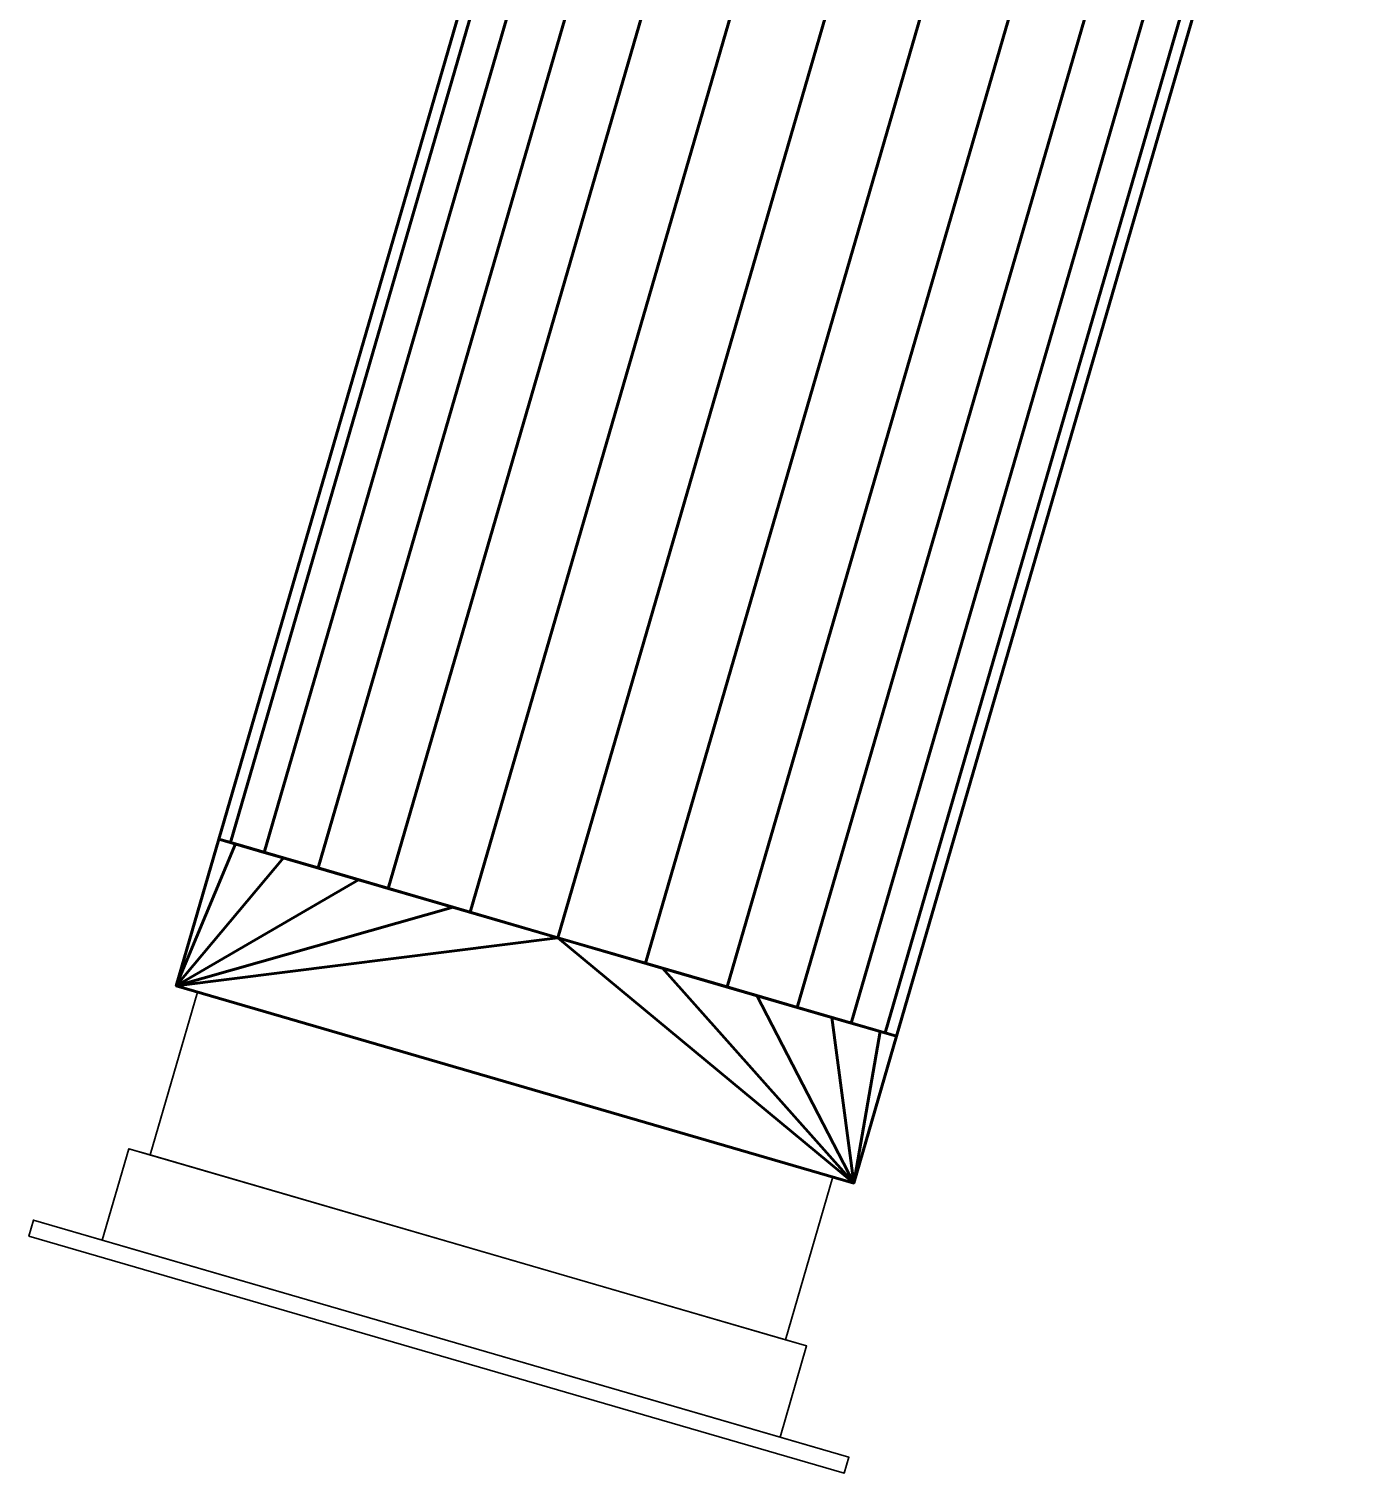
# Model space of a CAD drawing. Header units: inches. Extents: x -1654 to 1344, y -1538 to 36.
# Drawn here: x 1001.57 to 1016.78, y -818.07 to -801.71 of the extents above; entities that cross this region are included whole.
import ezdxf

# ---------------------------------------------------------------- set-up
doc = ezdxf.new("R2010")
doc.units = ezdxf.units.IN
doc.header["$MEASUREMENT"] = 0
doc.linetypes.add('Center', pattern=[1.25, 0.25, -0.1875, 0.625, -0.1875])
for name, color, linetype, lineweight in [('M-HVAC-CDFF', 3, 'Continuous', 30), ('M-HVAC-CDFF-SA', 3, 'Continuous', 30), ('M-HVAC-DUCT', 1, 'Center', 30), ('M-HVAC-DUCT-SA', 1, 'Continuous', 50)]:
    doc.layers.add(name, color=color, linetype=linetype, lineweight=lineweight)

# ---------------------------------------------------------------- blocks, each defined once
blk = doc.blocks.new('Supply Diffuser - Sidewall - 8 x 6-950910-_3D_')
at = {"layer": 'M-HVAC-CDFF'}
mesh = blk.add_polyface(dxfattribs=at)
corners = [(-3.75, 3, 2.75), (3.75, 3, 2.75), (3.75, 3, -2.75), (-3.75, 3, -2.75)]
mesh.append_faces([[corners[k] for k in face] for face in [(1, 2, 3, 0)]])
mesh = blk.add_polyface(dxfattribs=at)
corners = [(-3.75, 3, 2.75), (-3.75, 3, -2.75), (-3.75, 1.078125, -2.75), (-3.75, 1.078125, 2.75)]
mesh.append_faces([[corners[k] for k in face] for face in [(2, 3, 0, 1)]])
mesh = blk.add_polyface(dxfattribs=at)
corners = [(-3.75, 3, -2.75), (3.75, 3, -2.75), (3.75, 1.078125, -2.75), (-3.75, 1.078125, -2.75)]
mesh.append_faces([[corners[k] for k in face] for face in [(2, 3, 0, 1)]])
mesh = blk.add_polyface(dxfattribs=at)
corners = [(3.75, 3, 2.75), (-3.75, 3, 2.75), (-3.75, 1.078125, 2.75), (3.75, 1.078125, 2.75)]
mesh.append_faces([[corners[k] for k in face] for face in [(2, 3, 0, 1)]])
mesh = blk.add_polyface(dxfattribs=at)
corners = [(3.75, 3, -2.75), (3.75, 3, 2.75), (3.75, 1.078125, 2.75), (3.75, 1.078125, -2.75)]
mesh.append_faces([[corners[k] for k in face] for face in [(2, 3, 0, 1)]])
mesh = blk.add_polyface(dxfattribs=at)
corners = [(-4, 1.078125, 3), (4, 1.078125, 3), (4, 1.078125, -3), (-4, 1.078125, -3), (-3.75, 1.078125, 2.75), (-3.75, 1.078125, -2.75), (3.75, 1.078125, -2.75), (3.75, 1.078125, 2.75)]
mesh.append_faces([[corners[k] for k in face] for face in [(3, 5, 6, 2), (2, 6, 7, 1)]], dxfattribs={"vtx0": -1, "vtx2": -1})
mesh.append_faces([[corners[k] for k in face] for face in [(4, 5, 3, 0), (7, 4, 0, 1)]], dxfattribs={"vtx1": -1, "vtx3": -1})
mesh = blk.add_polyface(dxfattribs=at)
corners = [(-4, 1.078125, 3), (-4, 1.078125, -3), (-4, 0, -3), (-4, 0, 3)]
mesh.append_faces([[corners[k] for k in face] for face in [(2, 3, 0, 1)]])
mesh = blk.add_polyface(dxfattribs=at)
corners = [(-4, 1.078125, -3), (4, 1.078125, -3), (4, 0, -3), (-4, 0, -3)]
mesh.append_faces([[corners[k] for k in face] for face in [(2, 3, 0, 1)]])
mesh = blk.add_polyface(dxfattribs=at)
corners = [(4, 1.078125, 3), (-4, 1.078125, 3), (-4, 0, 3), (4, 0, 3)]
mesh.append_faces([[corners[k] for k in face] for face in [(2, 3, 0, 1)]])
mesh = blk.add_polyface(dxfattribs=at)
corners = [(4, 1.078125, -3), (4, 1.078125, 3), (4, 0, 3), (4, 0, -3)]
mesh.append_faces([[corners[k] for k in face] for face in [(2, 3, 0, 1)]])
mesh = blk.add_polyface(dxfattribs=at)
corners = [(4.8125, 0, 3.8125), (4.8125, 0, -3.8125), (-4.8125, 0, -3.8125), (-4.8125, 0, 3.8125), (-4, 0, 3), (-4, 0, -3), (4, 0, -3), (4, 0, 3)]
mesh.append_faces([[corners[k] for k in face] for face in [(3, 4, 5, 2), (2, 5, 6, 1)]], dxfattribs={"vtx0": -1, "vtx2": -1})
mesh.append_faces([[corners[k] for k in face] for face in [(7, 4, 3, 0), (6, 7, 0, 1)]], dxfattribs={"vtx1": -1, "vtx3": -1})
mesh = blk.add_polyface(dxfattribs=at)
corners = [(-4.8125, -0.1875, 3.8125), (4.8125, -0.1875, 3.8125), (4.8125, 0, 3.8125), (-4.8125, 0, 3.8125)]
mesh.append_faces([[corners[k] for k in face] for face in [(3, 0, 1, 2)]])
mesh = blk.add_polyface(dxfattribs=at)
corners = [(-4.8125, -0.1875, -3.8125), (-4.8125, -0.1875, 3.8125), (-4.8125, 0, 3.8125), (-4.8125, 0, -3.8125)]
mesh.append_faces([[corners[k] for k in face] for face in [(0, 1, 2, 3)]])
mesh = blk.add_polyface(dxfattribs=at)
corners = [(4.8125, -0.1875, -3.8125), (-4.8125, -0.1875, -3.8125), (-4.8125, 0, -3.8125), (4.8125, 0, -3.8125)]
mesh.append_faces([[corners[k] for k in face] for face in [(3, 0, 1, 2)]])
mesh = blk.add_polyface(dxfattribs=at)
corners = [(4.8125, -0.1875, 3.8125), (4.8125, -0.1875, -3.8125), (4.8125, 0, -3.8125), (4.8125, 0, 3.8125)]
mesh.append_faces([[corners[k] for k in face] for face in [(0, 1, 2, 3)]])
mesh = blk.add_polyface(dxfattribs=at)
corners = [(4.8125, -0.1875, 3.8125), (-4.8125, -0.1875, 3.8125), (-4.8125, -0.1875, -3.8125), (4.8125, -0.1875, -3.8125)]
mesh.append_faces([[corners[k] for k in face] for face in [(3, 0, 1, 2)]])
blk = doc.blocks.new('Rectangular to Round Transition - Angle - 60 Degree-906583-_3D_')
at = {"layer": 'M-HVAC-DUCT', "color": 8, "linetype": 'Continuous', "lineweight": 50}
mesh = blk.add_polyface(dxfattribs=at)
corners = [(0, -4, 3), (0, 4, 3), (0, 4, -3), (0, -4, -3)]
mesh.append_faces([[corners[k] for k in face] for face in [(0, 1, 2, 3)]], dxfattribs={"color": 8})
mesh = blk.add_polyface(dxfattribs=at)
corners = [(0, -4, -3), (0, 4, -3), (1.732, 0, -4)]
mesh.append_faces([[corners[k] for k in face] for face in [(0, 1, 2)]], dxfattribs={"color": 8})
mesh = blk.add_polyface(dxfattribs=at)
corners = [(1.732, 4), (1.732, 3.804, -1.236), (1.732, 3.236, -2.351), (1.732, 2.351, -3.236), (1.732, 1.236, -3.804), (1.732, 0, -4), (0, 4, -3), (0, 4, -3), (0, 4, -3), (0, 4, -3), (0, 4, -3), (0, 4, -3), (0, 4, -3), (0, 4, -3), (0, 4, -3), (0, 4, -3)]
mesh.append_faces([[corners[k] for k in face] for face in [(5, 7, 4), (9, 3, 4), (10, 2, 3), (2, 12, 1), (14, 0, 1)]], dxfattribs={"color": 8})
mesh = blk.add_polyface(dxfattribs=at)
corners = [(0, 4, -3), (0, 4, 3), (1.732, 4)]
mesh.append_faces([[corners[k] for k in face] for face in [(0, 1, 2)]], dxfattribs={"color": 8})
mesh = blk.add_polyface(dxfattribs=at)
corners = [(1.732, 0, 4), (1.732, 1.236, 3.804), (1.732, 2.351, 3.236), (1.732, 3.236, 2.351), (1.732, 3.804, 1.236), (1.732, 4), (0, 4, 3), (0, 4, 3), (0, 4, 3), (0, 4, 3), (0, 4, 3), (0, 4, 3), (0, 4, 3), (0, 4, 3), (0, 4, 3), (0, 4, 3)]
mesh.append_faces([[corners[k] for k in face] for face in [(5, 7, 4), (9, 3, 4), (10, 2, 3), (2, 12, 1), (14, 0, 1)]], dxfattribs={"color": 8})
mesh = blk.add_polyface(dxfattribs=at)
corners = [(0, 4, 3), (0, -4, 3), (1.732, 0, 4)]
mesh.append_faces([[corners[k] for k in face] for face in [(0, 1, 2)]], dxfattribs={"color": 8})
mesh = blk.add_polyface(dxfattribs=at)
corners = [(1.732, 0, 4), (1.732, -1.236, 3.804), (1.732, -2.351, 3.236), (1.732, -3.236, 2.351), (1.732, -3.804, 1.236), (1.732, -4), (1.732, -3.804, -1.236), (1.732, -3.236, -2.351), (1.732, -2.351, -3.236), (1.732, -1.236, -3.804), (1.732, 0, -4), (1.732, 1.236, -3.804), (1.732, 2.351, -3.236), (1.732, 3.236, -2.351), (1.732, 3.804, -1.236), (1.732, 4), (1.732, 3.804, 1.236), (1.732, 3.236, 2.351), (1.732, 2.351, 3.236), (1.732, 1.236, 3.804)]
mesh.append_faces([[corners[k] for k in face] for face in [(6, 3, 4, 5)]], dxfattribs={"vtx0": -1, "color": 8})
mesh.append_faces([[corners[k] for k in face] for face in [(9, 2, 8)]], dxfattribs={"vtx0": -1, "vtx1": -1, "color": 8})
mesh.append_faces([[corners[k] for k in face] for face in [(8, 2, 3, 7), (3, 6, 7)]], dxfattribs={"vtx0": -1, "vtx2": -1, "color": 8})
mesh.append_faces([[corners[k] for k in face] for face in [(19, 10, 11, 12)]], dxfattribs={"vtx0": -1, "vtx3": -1, "color": 8})
mesh.append_faces([[corners[k] for k in face] for face in [(16, 17, 14, 15)]], dxfattribs={"vtx1": -1, "color": 8})
mesh.append_faces([[corners[k] for k in face] for face in [(1, 2, 9, 0)]], dxfattribs={"vtx1": -1, "vtx2": -1, "color": 8})
mesh.append_faces([[corners[k] for k in face] for face in [(19, 0, 9, 10), (18, 19, 12, 13), (17, 18, 13, 14)]], dxfattribs={"vtx1": -1, "vtx3": -1, "color": 8})
mesh = blk.add_polyface(dxfattribs=at)
corners = [(1.732, -4), (1.732, -3.804, 1.236), (1.732, -3.236, 2.351), (1.732, -2.351, 3.236), (1.732, -1.236, 3.804), (1.732, 0, 4), (0, -4, 3), (0, -4, 3), (0, -4, 3), (0, -4, 3), (0, -4, 3), (0, -4, 3), (0, -4, 3), (0, -4, 3), (0, -4, 3), (0, -4, 3)]
mesh.append_faces([[corners[k] for k in face] for face in [(5, 7, 4), (9, 3, 4), (10, 2, 3), (2, 12, 1), (14, 0, 1)]], dxfattribs={"color": 8})
mesh = blk.add_polyface(dxfattribs=at)
corners = [(1.732, 0, -4), (1.732, -1.236, -3.804), (1.732, -2.351, -3.236), (1.732, -3.236, -2.351), (1.732, -3.804, -1.236), (1.732, -4), (0, -4, -3), (0, -4, -3), (0, -4, -3), (0, -4, -3), (0, -4, -3), (0, -4, -3), (0, -4, -3), (0, -4, -3), (0, -4, -3), (0, -4, -3)]
mesh.append_faces([[corners[k] for k in face] for face in [(5, 7, 4), (9, 3, 4), (10, 2, 3), (2, 12, 1), (14, 0, 1)]], dxfattribs={"color": 8})
mesh = blk.add_polyface(dxfattribs=at)
corners = [(0, -4, 3), (0, -4, -3), (1.732, -4)]
mesh.append_faces([[corners[k] for k in face] for face in [(0, 1, 2)]], dxfattribs={"color": 8})

msp = doc.modelspace()

# ---------------------------------------------------------------- linework, layer by layer
at = {"layer": 'M-HVAC-DUCT', "color": 5}
msp.add_line((1012.942, -793.505, 1330), (1007.563, -812.007, 1330), dxfattribs=at)
msp.add_line((1012.942, -793.505, 1330), (1007.563, -812.007, 1330), dxfattribs=at)

# ---------------------------------------------------------------- block references
at = {"layer": 'M-HVAC-CDFF-SA', "rotation": 343.7901312840834}
msp.add_blockref('Supply Diffuser - Sidewall - 8 x 6-950910-_3D_', (1006.242, -816.551, 1330), dxfattribs=at)
at = {"layer": 'M-HVAC-DUCT-SA', "color": 8, "rotation": 73.79013128408342}
msp.add_blockref('Rectangular to Round Transition - Angle - 60 Degree-906583-_3D_', (1007.08, -813.67, 1330), dxfattribs=at)

# ---------------------------------------------------------------- meshes
at = {"layer": 'M-HVAC-DUCT-SA', "color": 8}
mesh = msp.add_polyface(dxfattribs=at)
corners = [(1012.942, -793.505, 1334), (1011.948, -793.216, 1333.864), (1011.022, -792.946, 1333.464), (1010.226, -792.715, 1332.828), (1009.616, -792.538, 1332), (1009.232, -792.426, 1331.035), (1009.101, -792.388, 1330), (1003.722, -810.89, 1330), (1003.853, -810.928, 1331.035), (1004.237, -811.04, 1332), (1004.847, -811.217, 1332.828), (1005.643, -811.448, 1333.464), (1006.569, -811.718, 1333.864), (1007.563, -812.007, 1334)]
mesh.append_faces([[corners[k] for k in face] for face in [(8, 9, 4, 5), (3, 4, 9, 10), (11, 12, 1, 2), (2, 3, 10, 11)]], dxfattribs={"vtx1": -1, "vtx3": -1, "color": 8})
mesh.append_faces([[corners[k] for k in face] for face in [(6, 7, 8, 5)]], dxfattribs={"vtx2": -1, "color": 8})
mesh.append_faces([[corners[k] for k in face] for face in [(12, 13, 0, 1)]], dxfattribs={"vtx3": -1, "color": 8})
mesh = msp.add_polyface(dxfattribs=at)
corners = [(1009.101, -792.388, 1330), (1009.232, -792.426, 1328.965), (1009.616, -792.538, 1328), (1010.226, -792.715, 1327.172), (1011.022, -792.946, 1326.536), (1011.948, -793.216, 1326.136), (1012.942, -793.505, 1326), (1007.563, -812.007, 1326), (1006.569, -811.718, 1326.136), (1005.643, -811.448, 1326.536), (1004.847, -811.217, 1327.172), (1004.237, -811.04, 1328), (1003.853, -810.928, 1328.965), (1003.722, -810.89, 1330)]
mesh.append_faces([[corners[k] for k in face] for face in [(7, 8, 5, 6)]], dxfattribs={"vtx1": -1, "color": 8})
mesh.append_faces([[corners[k] for k in face] for face in [(8, 9, 4, 5), (3, 4, 9, 10), (11, 12, 1, 2), (2, 3, 10, 11)]], dxfattribs={"vtx1": -1, "vtx3": -1, "color": 8})
mesh.append_faces([[corners[k] for k in face] for face in [(12, 13, 0, 1)]], dxfattribs={"vtx3": -1, "color": 8})
mesh = msp.add_polyface(dxfattribs=at)
corners = [(1016.783, -794.621, 1330), (1016.652, -794.583, 1331.035), (1016.268, -794.472, 1332), (1015.658, -794.294, 1332.828), (1014.863, -794.063, 1333.464), (1013.936, -793.794, 1333.864), (1012.942, -793.505, 1334), (1007.563, -812.007, 1334), (1008.557, -812.296, 1333.864), (1009.484, -812.565, 1333.464), (1010.279, -812.796, 1332.828), (1010.89, -812.974, 1332), (1011.273, -813.085, 1331.035), (1011.404, -813.123, 1330)]
mesh.append_faces([[corners[k] for k in face] for face in [(7, 8, 5, 6)]], dxfattribs={"vtx1": -1, "color": 8})
mesh.append_faces([[corners[k] for k in face] for face in [(8, 9, 4, 5), (3, 4, 9, 10), (11, 12, 1, 2), (2, 3, 10, 11)]], dxfattribs={"vtx1": -1, "vtx3": -1, "color": 8})
mesh.append_faces([[corners[k] for k in face] for face in [(12, 13, 0, 1)]], dxfattribs={"vtx3": -1, "color": 8})
mesh = msp.add_polyface(dxfattribs=at)
corners = [(1012.942, -793.505, 1326), (1013.936, -793.794, 1326.136), (1014.863, -794.063, 1326.536), (1015.658, -794.294, 1327.172), (1016.268, -794.472, 1328), (1016.652, -794.583, 1328.965), (1016.783, -794.621, 1330), (1011.404, -813.123, 1330), (1011.273, -813.085, 1328.965), (1010.89, -812.974, 1328), (1010.279, -812.796, 1327.172), (1009.484, -812.565, 1326.536), (1008.557, -812.296, 1326.136), (1007.563, -812.007, 1326)]
mesh.append_faces([[corners[k] for k in face] for face in [(7, 8, 5, 6)]], dxfattribs={"vtx1": -1, "color": 8})
mesh.append_faces([[corners[k] for k in face] for face in [(8, 9, 4, 5), (3, 4, 9, 10), (11, 12, 1, 2), (2, 3, 10, 11)]], dxfattribs={"vtx1": -1, "vtx3": -1, "color": 8})
mesh.append_faces([[corners[k] for k in face] for face in [(12, 13, 0, 1)]], dxfattribs={"vtx3": -1, "color": 8})
mesh = msp.add_polyface(dxfattribs=at)
corners = [(1003.722, -810.89, 1330), (1003.853, -810.928, 1328.965), (1004.237, -811.04, 1328), (1004.847, -811.217, 1327.172), (1005.643, -811.448, 1326.536), (1006.569, -811.718, 1326.136), (1007.563, -812.007, 1326), (1008.557, -812.296, 1326.136), (1009.484, -812.565, 1326.536), (1010.279, -812.796, 1327.172), (1010.89, -812.974, 1328), (1011.273, -813.085, 1328.965), (1011.404, -813.123, 1330), (1011.273, -813.085, 1331.035), (1010.89, -812.974, 1332), (1010.279, -812.796, 1332.828), (1009.484, -812.565, 1333.464), (1008.557, -812.296, 1333.864), (1007.563, -812.007, 1334), (1006.569, -811.718, 1333.864), (1005.643, -811.448, 1333.464), (1004.847, -811.217, 1332.828), (1004.237, -811.04, 1332), (1003.853, -810.928, 1331.035)]
mesh.append_faces([[corners[k] for k in face] for face in [(18, 21, 0, 6), (12, 15, 18, 6)]], dxfattribs={"vtx0": -1, "vtx1": -1, "vtx2": -1, "vtx3": -1, "color": 8})
mesh.append_faces([[corners[k] for k in face] for face in [(0, 2, 3, 6), (6, 8, 9, 12)]], dxfattribs={"vtx0": -1, "vtx2": -1, "vtx3": -1, "color": 8})
mesh.append_faces([[corners[k] for k in face] for face in [(7, 8, 6)]], dxfattribs={"vtx1": -1, "color": 8})
mesh.append_faces([[corners[k] for k in face] for face in [(22, 23, 0, 21), (16, 17, 18, 15), (4, 5, 6, 3), (10, 11, 12, 9), (0, 1, 2)]], dxfattribs={"vtx2": -1, "color": 8})
mesh.append_faces([[corners[k] for k in face] for face in [(18, 19, 20, 21), (12, 13, 14, 15)]], dxfattribs={"vtx3": -1, "color": 8})

doc.saveas('drawing.dxf')
